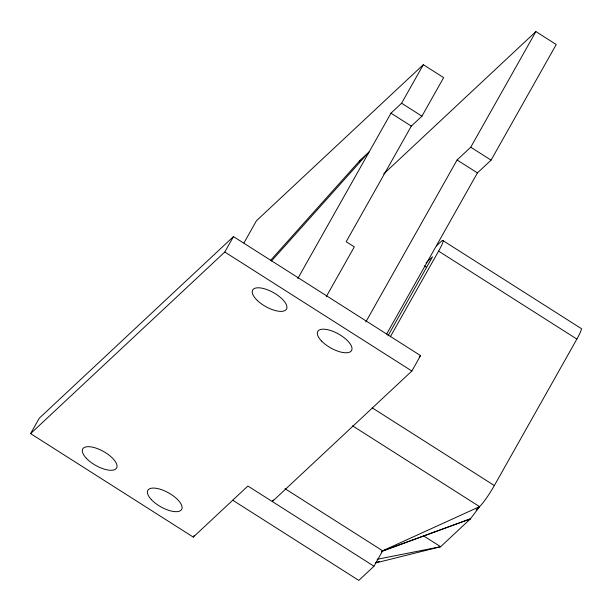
<?xml version="1.0" encoding="UTF-8"?>
<svg xmlns="http://www.w3.org/2000/svg" width="612" height="612" viewBox="0 0 612 612"><rect width="100%" height="100%" fill="white"/><g stroke="black" fill="none" stroke-linecap="round" stroke-linejoin="round"><path stroke-width="0.92" d="M442.66 240.394L580.941 328.353A19.416 2.28 -57.5 0 1 576.871 339.094L494.351 485.546A19.416 2.28 -57.5 0 1 479.594 506.637L382.668 550.808L373.986 566.222L247.898 486.027L193.285 537.099L30.6 433.617L39.283 418.203L233.463 236.599L420.551 355.603L411.868 371.017L272.302 501.549L273.22 499.92M30.6 433.617L224.78 252.014L233.463 236.599M243.974 242.895L256.451 220.756L423.32 64.688L443.654 77.625L421.936 116.165L411.318 126.095L346.17 241.717L354.302 246.896L326.28 296.621M359.229 161.874L360.162 160.214L369.265 151.707L271.46 261.033M297.815 278.514L390.984 113.166L401.602 103.229L423.32 64.688M193.285 537.099L194.203 535.477M365.823 321.95L457.088 159.977L470.743 147.209L535.89 31.587L556.231 44.523L491.076 160.145L477.429 172.913L386.631 334.053M387.977 335.858L432.523 256.81L426.021 262.885M390.295 336.837L438.59 251.134A19.416 2.28 -57.5 0 0 441.206 241.388L436.364 245.925M352.566 425.837L479.594 506.637L470.421 518.861L440.648 546.715L375.829 562.91M270.611 260.314L360.162 160.214M383.686 173.946L535.89 31.587M419.189 356.88L420.551 355.603M381.452 551.94L382.668 550.808L470.421 518.861L381.521 551.55M373.986 566.222L358.816 580.413L232.728 500.211M476.136 509.873L479.594 506.637M381.307 551.519L382.668 550.808L284.993 488.674M375.676 562.581L379.302 561.502M377.13 559.284L440.648 546.715L423.764 535.974M401.602 103.229L421.936 116.165M470.743 147.209L491.076 160.145M390.984 113.166L411.318 126.095M457.088 159.977L477.429 172.913M438.59 251.134L576.871 339.094M424.223 265.83L426.633 267.368M224.78 252.014L411.868 371.017M372.15 407.814L494.351 485.546M86.284 458.227A19.416 7.987 29.4 0 0 115.943 468.838A19.416 7.987 29.4 0 0 96.795 448.397A19.416 7.987 29.4 0 0 86.284 458.227M151.363 499.622A19.416 7.987 29.4 0 0 181.022 510.224A19.416 7.987 29.4 0 0 161.874 489.791A19.416 7.987 29.4 0 0 151.363 499.622M257.384 300.523A19.416 7.987 29.4 0 0 286.378 309.305A19.416 7.987 29.4 0 0 264.981 288.925A19.416 7.987 29.4 0 0 257.384 300.523M321.621 341.091A19.416 7.987 29.4 0 0 351.104 351.143A19.416 7.987 29.4 0 0 331.237 330.702A19.416 7.987 29.4 0 0 321.621 341.091"/></g></svg>
